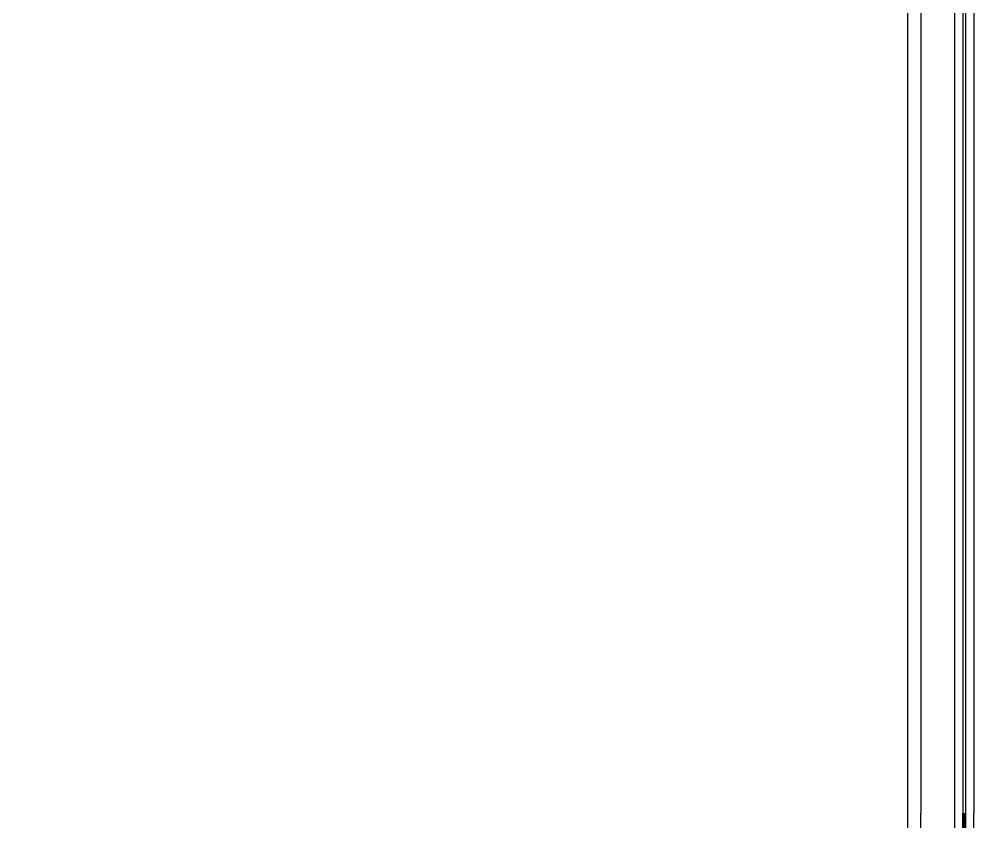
# Model space of a CAD drawing. Header units: millimetres. Extents: x 5429406 to 5440208, y -620941 to -619789.
# Drawn here: x 5434107.1 to 5434163.9, y -620916.1 to -620868.2 of the extents above; entities that cross this region are included whole.
import ezdxf

# ---------------------------------------------------------------- set-up
doc = ezdxf.new("R2010")
doc.units = ezdxf.units.MM
doc.header["$LTSCALE"] = 0.05
doc.linetypes.add('HIDDEN', pattern=[9.525, 6.35, -3.175])
for name, color, linetype in [('aksoy_cam', 4, 'Continuous'), ('aksoy_iz', 8, 'HIDDEN'), ('N_D-Tara-Cam', 8, 'Continuous'), ('N_Mlz-Cam', 4, 'Continuous')]:
    doc.layers.add(name, color=color, linetype=linetype)

msp = doc.modelspace()

# ---------------------------------------------------------------- linework, layer by layer
at = {"layer": 'aksoy_cam', "transparency": 33554541}
for p, q in [((5434159.969, -620843.705, -69.554), (5434159.969, -620915.524, -245.25)), ((5434160.769, -620843.705, -69.554), (5434160.769, -620915.524, -245.25)), ((5434162.769, -620843.705, -69.554), (5434162.769, -620915.524, -245.25)), ((5434163.269, -620843.705, -69.554), (5434163.269, -620915.524, -245.25)), ((5434163.421, -620843.705, -69.554), (5434163.421, -620915.524, -245.25)), ((5434163.921, -620843.705, -69.554), (5434163.921, -620915.524, -245.25))]:
    msp.add_line(p, q, dxfattribs=at)
at = {"layer": 'aksoy_iz', "ltscale": 5, "transparency": 33554541}
msp.add_arc((5434156.882, -620821.53, -523.628), 110.122, 183.16001, 271.17993, dxfattribs=at)
at = {"layer": 'N_D-Tara-Cam', "linetype": 'HIDDEN', "ltscale": 0.5, "transparency": 33554541, "const_width": 0.152, "elevation": -245.25}
msp.add_lwpolyline([(5434163.345, -620922.669), (5434163.345, -620915.524)], dxfattribs=at)
at = {"layer": 'N_Mlz-Cam', "transparency": 33554541, "elevation": -245.25}
for points in [[(5434159.969, -620915.524), (5434159.969, -620922.669), (5434160.769, -620922.669), (5434160.769, -620915.524)], [(5434162.769, -620915.524), (5434162.769, -620922.669), (5434163.269, -620922.669), (5434163.269, -620915.524)], [(5434163.421, -620915.524), (5434163.421, -620922.669), (5434163.921, -620922.669), (5434163.921, -620915.524)]]:
    msp.add_lwpolyline(points, dxfattribs=at)

doc.saveas('drawing.dxf')
